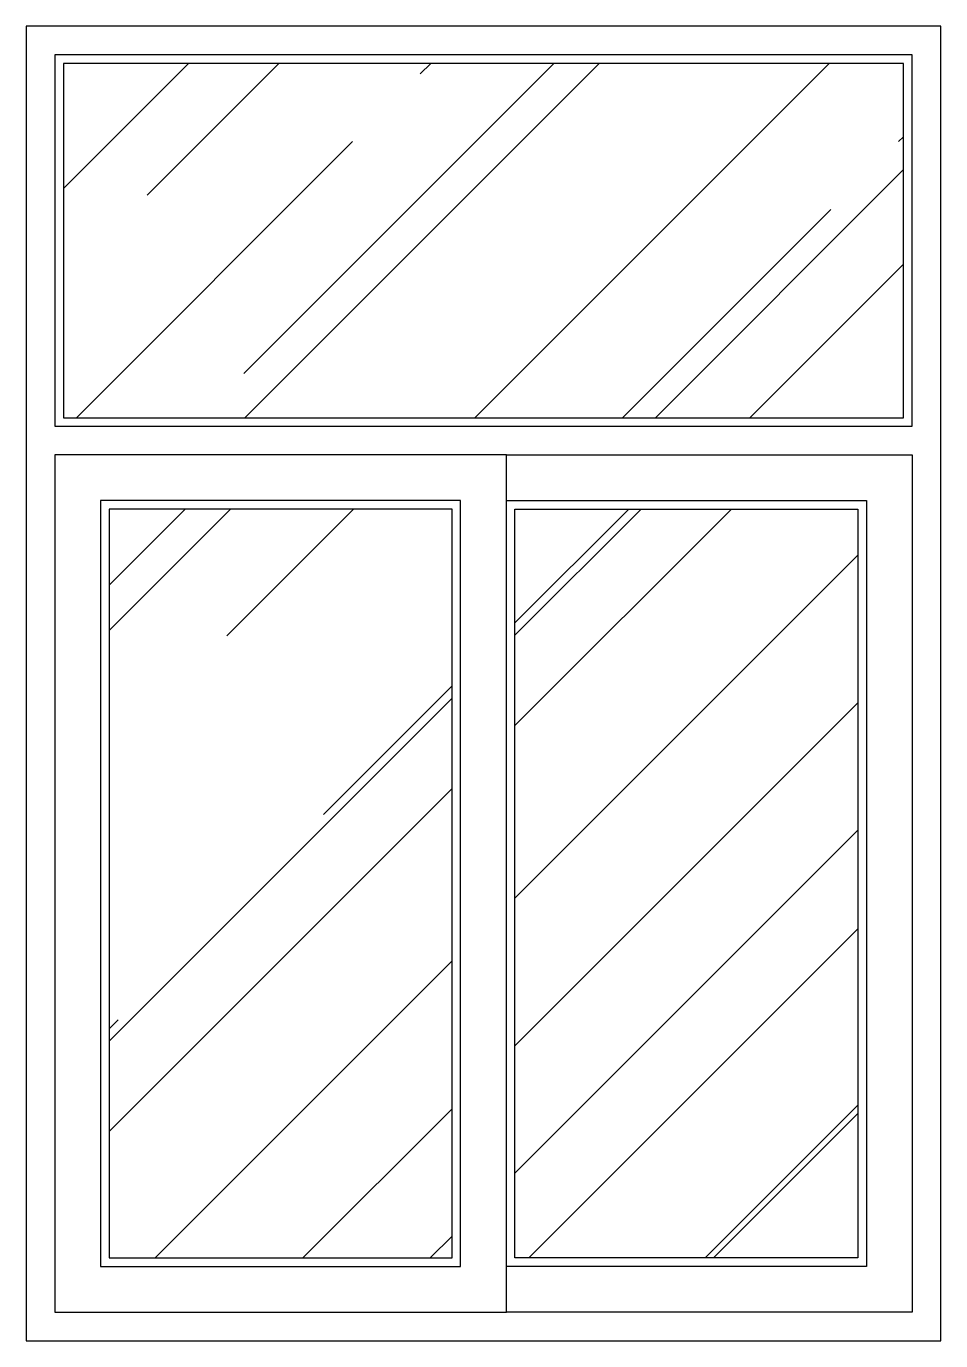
# Model space of a CAD drawing. Header units: millimetres. Extents: x 0 to 1600, y 900 to 3200.
import ezdxf

# ---------------------------------------------------------------- set-up
doc = ezdxf.new("R2010")
doc.units = ezdxf.units.MM
doc.header["$MEASUREMENT"] = 0
doc.layers.add('LH-HATCH', color=8, linetype='Continuous', lineweight=0)
pattern_1 = [(45, (-885103.1, 533619.87), (431.0523, 1149.47278), [7620, -1016, 2540, -508]), (45, (-884805, 534277.2), (-836.95987, 118.5394), [1524, -167.64, 3048, -381]), (45, (-885228.84, 534104.8), (1627.22241, 2108.56414), [4064, -711.2, 2032, -508])]

msp = doc.modelspace()

# ---------------------------------------------------------------- hatches: boundary and pattern name
at = {"layer": 'LH-HATCH'}
h = msp.add_hatch(dxfattribs=at)
h.set_pattern_fill('KINHGUONG', color=8, scale=20, angle=45, pattern_type=2)
h.set_pattern_definition([(45, (-894122.3, 706496), (431.0523, 1149.47278), [7620, -1016, 2540, -508]), (45, (-893824.13, 707153.4), (-836.95987, 118.5394), [1524, -167.64, 3048, -381]), (45, (-894248, 706980.95), (1627.22241, 2108.56414), [4064, -711.2, 2032, -508])])
h.paths.add_polyline_path([(1535, 3135), (65, 3135), (65, 2515), (1535, 2515)])
h = msp.add_hatch(dxfattribs=at)
h.set_pattern_fill('KINHGUONG', color=8, scale=20, angle=45, pattern_type=2)
h.set_pattern_definition(pattern_1)
h.paths.add_polyline_path([(145, 2355), (145, 1045), (745, 1045), (745, 2355)])
h = msp.add_hatch(dxfattribs=at)
h.set_pattern_fill('KINHGUONG', color=8, scale=20, angle=45, pattern_type=2)
h.set_pattern_definition(pattern_1)
h.paths.add_polyline_path([(855, 2355), (855, 1045), (1455, 1045), (1455, 2355)])

# ---------------------------------------------------------------- linework, layer by layer
at = {"ltscale": 100}
for points in [[(1600, 3200), (0, 3200), (0, 900), (1600, 900)], [(1550, 3150), (50, 3150), (50, 2500), (1550, 2500)], [(1535, 3135), (65, 3135), (65, 2515), (1535, 2515)], [(840, 2450), (50, 2450), (50, 950), (840, 950)], [(840, 2450), (1550, 2450), (1550, 950), (840, 950)], [(760, 2370), (130, 2370), (130, 1030), (760, 1030)], [(840, 2370), (1470, 2370), (1470, 1030), (840, 1030)], [(745, 2355), (145, 2355), (145, 1045), (745, 1045)], [(855, 2355), (1455, 2355), (1455, 1045), (855, 1045)]]:
    msp.add_lwpolyline(points, close=True, dxfattribs=at)

doc.saveas('drawing.dxf')
